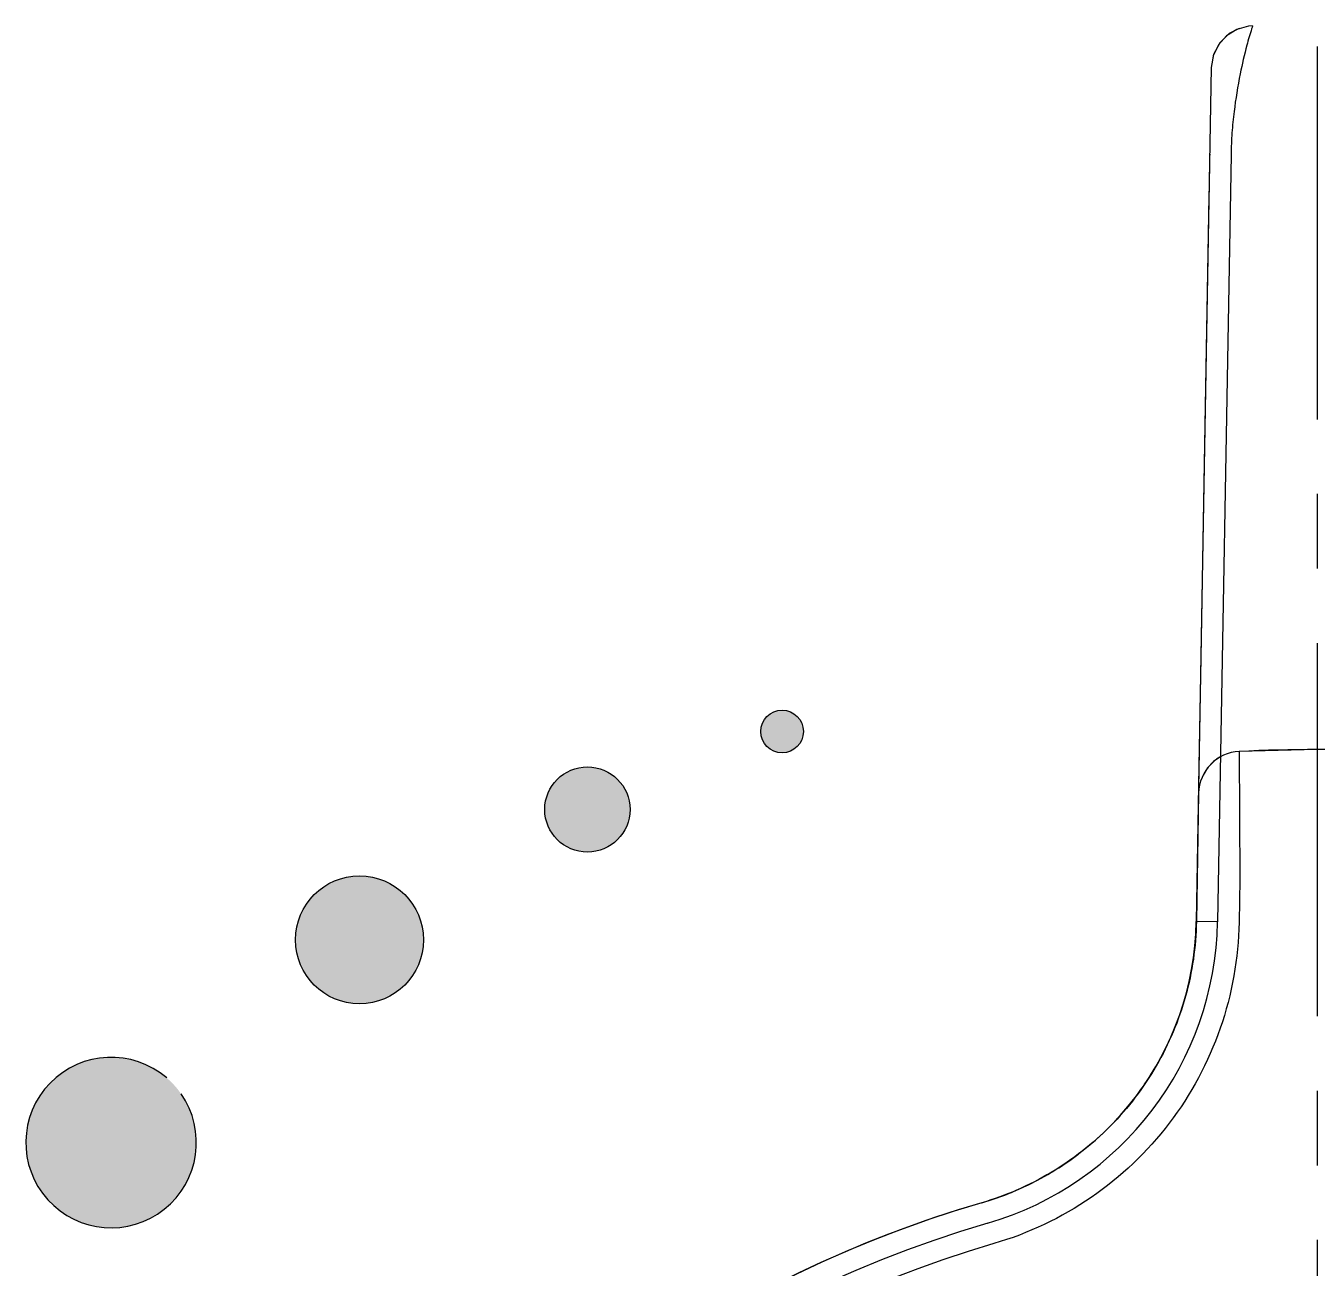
# Model space of a CAD drawing. Extents: x 9929 to 10523, y -3370 to -2950.
# Drawn here: x 10084.85 to 10115.14, y -3221.61 to -3192.46 of the extents above; entities that cross this region are included whole.
import ezdxf

# ---------------------------------------------------------------- set-up
doc = ezdxf.new("R2010")
doc.units = 0
doc.header["$LTSCALE"] = 7
doc.header["$MEASUREMENT"] = 0
doc.linetypes.add('CENTER', pattern=[2, 1.25, -0.25, 0.25, -0.25])
doc.layers.get('0').update_dxf_attribs({"color": 2, "linetype": 'CONTINUOUS'})
doc.layers.add('CL', color=1, linetype='CENTER')
doc.layers.add('Default', color=18, linetype='CONTINUOUS')

msp = doc.modelspace()

# ---------------------------------------------------------------- hatches: boundary and pattern name
at = {"layer": 'Default'}
for points in [[(10103.086, -3209.017), (10103.086, -3209.006), (10103.086, -3208.994), (10103.085, -3208.983), (10103.084, -3208.972), (10103.083, -3208.96), (10103.081, -3208.949), (10103.08, -3208.937), (10103.078, -3208.926), (10103.075, -3208.914), (10103.073, -3208.903), (10103.07, -3208.891), (10103.067, -3208.879), (10103.063, -3208.868), (10103.059, -3208.856), (10103.055, -3208.844), (10103.051, -3208.833), (10103.046, -3208.821), (10103.041, -3208.81), (10103.036, -3208.798), (10103.03, -3208.787), (10103.024, -3208.776), (10103.018, -3208.765), (10103.011, -3208.754), (10103.005, -3208.743), (10102.997, -3208.733), (10102.99, -3208.722), (10102.982, -3208.712), (10102.974, -3208.702), (10102.966, -3208.692), (10102.957, -3208.682), (10102.949, -3208.673), (10102.94, -3208.663), (10102.93, -3208.654), (10102.921, -3208.645), (10102.911, -3208.637), (10102.901, -3208.629), (10102.891, -3208.621), (10102.881, -3208.613), (10102.87, -3208.605), (10102.86, -3208.598), (10102.849, -3208.591), (10102.838, -3208.585), (10102.827, -3208.579), (10102.816, -3208.573), (10102.804, -3208.567), (10102.793, -3208.562), (10102.782, -3208.557), (10102.77, -3208.552), (10102.759, -3208.547), (10102.747, -3208.543), (10102.735, -3208.54), (10102.724, -3208.536), (10102.712, -3208.533), (10102.7, -3208.53), (10102.689, -3208.527), (10102.677, -3208.525), (10102.665, -3208.523), (10102.654, -3208.521), (10102.642, -3208.52), (10102.631, -3208.519), (10102.62, -3208.518), (10102.608, -3208.517), (10102.597, -3208.517), (10102.586, -3208.517), (10102.575, -3208.517), (10102.564, -3208.517), (10102.552, -3208.518), (10102.541, -3208.519), (10102.53, -3208.52), (10102.518, -3208.521), (10102.507, -3208.523), (10102.495, -3208.525), (10102.483, -3208.527), (10102.472, -3208.53), (10102.46, -3208.533), (10102.448, -3208.536), (10102.437, -3208.54), (10102.425, -3208.543), (10102.414, -3208.547), (10102.402, -3208.552), (10102.39, -3208.557), (10102.379, -3208.562), (10102.368, -3208.567), (10102.356, -3208.573), (10102.345, -3208.579), (10102.334, -3208.585), (10102.323, -3208.591), (10102.312, -3208.598), (10102.302, -3208.605), (10102.291, -3208.613), (10102.281, -3208.621), (10102.271, -3208.629), (10102.261, -3208.637), (10102.251, -3208.645), (10102.242, -3208.654), (10102.232, -3208.663), (10102.223, -3208.673), (10102.215, -3208.682), (10102.206, -3208.692), (10102.198, -3208.702), (10102.19, -3208.712), (10102.182, -3208.722), (10102.175, -3208.733), (10102.168, -3208.743), (10102.161, -3208.754), (10102.154, -3208.765), (10102.148, -3208.776), (10102.142, -3208.787), (10102.136, -3208.798), (10102.131, -3208.81), (10102.126, -3208.821), (10102.121, -3208.833), (10102.117, -3208.844), (10102.113, -3208.856), (10102.109, -3208.868), (10102.105, -3208.879), (10102.102, -3208.891), (10102.099, -3208.903), (10102.097, -3208.914), (10102.094, -3208.926), (10102.092, -3208.937), (10102.091, -3208.949), (10102.089, -3208.96), (10102.088, -3208.972), (10102.087, -3208.983), (10102.087, -3208.994), (10102.086, -3209.006), (10102.086, -3209.017), (10102.086, -3209.028), (10102.087, -3209.039), (10102.087, -3209.05), (10102.088, -3209.062), (10102.089, -3209.073), (10102.091, -3209.085), (10102.092, -3209.096), (10102.094, -3209.108), (10102.097, -3209.119), (10102.099, -3209.131), (10102.102, -3209.143), (10102.105, -3209.154), (10102.109, -3209.166), (10102.113, -3209.178), (10102.117, -3209.189), (10102.121, -3209.201), (10102.126, -3209.212), (10102.131, -3209.224), (10102.136, -3209.235), (10102.142, -3209.246), (10102.148, -3209.258), (10102.154, -3209.269), (10102.161, -3209.28), (10102.168, -3209.29), (10102.175, -3209.301), (10102.182, -3209.312), (10102.19, -3209.322), (10102.198, -3209.332), (10102.206, -3209.342), (10102.215, -3209.352), (10102.223, -3209.361), (10102.232, -3209.37), (10102.242, -3209.379), (10102.251, -3209.388), (10102.261, -3209.397), (10102.271, -3209.405), (10102.281, -3209.413), (10102.291, -3209.421), (10102.302, -3209.428), (10102.312, -3209.435), (10102.323, -3209.442), (10102.334, -3209.449), (10102.345, -3209.455), (10102.356, -3209.461), (10102.368, -3209.467), (10102.379, -3209.472), (10102.39, -3209.477), (10102.402, -3209.482), (10102.414, -3209.486), (10102.425, -3209.49), (10102.437, -3209.494), (10102.448, -3209.497), (10102.46, -3209.501), (10102.472, -3209.504), (10102.483, -3209.506), (10102.495, -3209.508), (10102.507, -3209.51), (10102.518, -3209.512), (10102.53, -3209.514), (10102.541, -3209.515), (10102.552, -3209.516), (10102.564, -3209.516), (10102.575, -3209.517), (10102.586, -3209.517), (10102.597, -3209.517), (10102.608, -3209.516), (10102.62, -3209.516), (10102.631, -3209.515), (10102.642, -3209.514), (10102.654, -3209.512), (10102.665, -3209.51), (10102.677, -3209.508), (10102.689, -3209.506), (10102.7, -3209.504), (10102.712, -3209.501), (10102.724, -3209.497), (10102.735, -3209.494), (10102.747, -3209.49), (10102.759, -3209.486), (10102.77, -3209.482), (10102.782, -3209.477), (10102.793, -3209.472), (10102.804, -3209.467), (10102.816, -3209.461), (10102.827, -3209.455), (10102.838, -3209.449), (10102.849, -3209.442), (10102.86, -3209.435), (10102.87, -3209.428), (10102.881, -3209.421), (10102.891, -3209.413), (10102.901, -3209.405), (10102.911, -3209.397), (10102.921, -3209.388), (10102.93, -3209.379), (10102.94, -3209.37), (10102.949, -3209.361), (10102.957, -3209.352), (10102.966, -3209.342), (10102.974, -3209.332), (10102.982, -3209.322), (10102.99, -3209.312), (10102.997, -3209.301), (10103.005, -3209.29), (10103.011, -3209.28), (10103.018, -3209.269), (10103.024, -3209.258), (10103.03, -3209.246), (10103.036, -3209.235), (10103.041, -3209.224), (10103.046, -3209.212), (10103.051, -3209.201), (10103.055, -3209.189), (10103.059, -3209.178), (10103.063, -3209.166), (10103.067, -3209.154), (10103.07, -3209.143), (10103.073, -3209.131), (10103.075, -3209.119), (10103.078, -3209.108), (10103.08, -3209.096), (10103.081, -3209.085), (10103.083, -3209.073), (10103.084, -3209.062), (10103.085, -3209.05), (10103.086, -3209.039), (10103.086, -3209.028)], [(10099.021, -3210.847), (10099.02, -3210.824), (10099.02, -3210.802), (10099.018, -3210.779), (10099.017, -3210.757), (10099.014, -3210.734), (10099.011, -3210.711), (10099.008, -3210.688), (10099.004, -3210.665), (10098.999, -3210.641), (10098.994, -3210.618), (10098.988, -3210.595), (10098.982, -3210.571), (10098.975, -3210.548), (10098.967, -3210.525), (10098.959, -3210.502), (10098.95, -3210.478), (10098.941, -3210.455), (10098.931, -3210.433), (10098.92, -3210.41), (10098.909, -3210.387), (10098.897, -3210.365), (10098.884, -3210.343), (10098.871, -3210.321), (10098.858, -3210.299), (10098.843, -3210.278), (10098.828, -3210.257), (10098.813, -3210.237), (10098.797, -3210.216), (10098.78, -3210.196), (10098.763, -3210.177), (10098.746, -3210.158), (10098.728, -3210.139), (10098.709, -3210.121), (10098.69, -3210.104), (10098.671, -3210.087), (10098.651, -3210.07), (10098.631, -3210.054), (10098.61, -3210.039), (10098.589, -3210.024), (10098.568, -3210.01), (10098.546, -3209.996), (10098.524, -3209.983), (10098.502, -3209.97), (10098.48, -3209.958), (10098.457, -3209.947), (10098.435, -3209.936), (10098.412, -3209.926), (10098.389, -3209.917), (10098.366, -3209.908), (10098.342, -3209.9), (10098.319, -3209.892), (10098.296, -3209.885), (10098.272, -3209.879), (10098.249, -3209.873), (10098.226, -3209.868), (10098.203, -3209.863), (10098.179, -3209.859), (10098.156, -3209.856), (10098.133, -3209.853), (10098.111, -3209.851), (10098.088, -3209.849), (10098.065, -3209.848), (10098.043, -3209.847), (10098.021, -3209.847), (10097.998, -3209.847), (10097.976, -3209.848), (10097.954, -3209.849), (10097.931, -3209.851), (10097.908, -3209.853), (10097.885, -3209.856), (10097.862, -3209.859), (10097.839, -3209.863), (10097.815, -3209.868), (10097.792, -3209.873), (10097.769, -3209.879), (10097.745, -3209.885), (10097.722, -3209.892), (10097.699, -3209.9), (10097.676, -3209.908), (10097.653, -3209.917), (10097.63, -3209.926), (10097.607, -3209.936), (10097.584, -3209.947), (10097.561, -3209.958), (10097.539, -3209.97), (10097.517, -3209.983), (10097.495, -3209.996), (10097.473, -3210.01), (10097.452, -3210.024), (10097.431, -3210.039), (10097.411, -3210.054), (10097.39, -3210.07), (10097.371, -3210.087), (10097.351, -3210.104), (10097.332, -3210.121), (10097.314, -3210.139), (10097.295, -3210.158), (10097.278, -3210.177), (10097.261, -3210.196), (10097.244, -3210.216), (10097.228, -3210.237), (10097.213, -3210.257), (10097.198, -3210.278), (10097.184, -3210.299), (10097.17, -3210.321), (10097.157, -3210.343), (10097.144, -3210.365), (10097.132, -3210.387), (10097.121, -3210.41), (10097.11, -3210.433), (10097.1, -3210.455), (10097.091, -3210.478), (10097.082, -3210.502), (10097.074, -3210.525), (10097.066, -3210.548), (10097.059, -3210.571), (10097.053, -3210.595), (10097.047, -3210.618), (10097.042, -3210.641), (10097.037, -3210.665), (10097.033, -3210.688), (10097.03, -3210.711), (10097.027, -3210.734), (10097.025, -3210.757), (10097.023, -3210.779), (10097.022, -3210.802), (10097.021, -3210.824), (10097.021, -3210.847), (10097.021, -3210.869), (10097.022, -3210.891), (10097.023, -3210.914), (10097.025, -3210.936), (10097.027, -3210.959), (10097.03, -3210.982), (10097.033, -3211.005), (10097.037, -3211.029), (10097.042, -3211.052), (10097.047, -3211.075), (10097.053, -3211.098), (10097.059, -3211.122), (10097.066, -3211.145), (10097.074, -3211.168), (10097.082, -3211.192), (10097.091, -3211.215), (10097.1, -3211.238), (10097.11, -3211.261), (10097.121, -3211.283), (10097.132, -3211.306), (10097.144, -3211.328), (10097.157, -3211.35), (10097.17, -3211.372), (10097.184, -3211.394), (10097.198, -3211.415), (10097.213, -3211.436), (10097.228, -3211.457), (10097.244, -3211.477), (10097.261, -3211.497), (10097.278, -3211.516), (10097.295, -3211.535), (10097.314, -3211.554), (10097.332, -3211.572), (10097.351, -3211.589), (10097.371, -3211.606), (10097.39, -3211.623), (10097.411, -3211.639), (10097.431, -3211.654), (10097.452, -3211.669), (10097.473, -3211.684), (10097.495, -3211.697), (10097.517, -3211.71), (10097.539, -3211.723), (10097.561, -3211.735), (10097.584, -3211.746), (10097.607, -3211.757), (10097.63, -3211.767), (10097.653, -3211.776), (10097.676, -3211.785), (10097.699, -3211.793), (10097.722, -3211.801), (10097.745, -3211.808), (10097.769, -3211.814), (10097.792, -3211.82), (10097.815, -3211.825), (10097.839, -3211.83), (10097.862, -3211.834), (10097.885, -3211.837), (10097.908, -3211.84), (10097.931, -3211.843), (10097.954, -3211.844), (10097.976, -3211.846), (10097.998, -3211.846), (10098.021, -3211.847), (10098.043, -3211.846), (10098.065, -3211.846), (10098.088, -3211.844), (10098.111, -3211.843), (10098.133, -3211.84), (10098.156, -3211.837), (10098.179, -3211.834), (10098.203, -3211.83), (10098.226, -3211.825), (10098.249, -3211.82), (10098.272, -3211.814), (10098.296, -3211.808), (10098.319, -3211.801), (10098.342, -3211.793), (10098.366, -3211.785), (10098.389, -3211.776), (10098.412, -3211.767), (10098.435, -3211.757), (10098.457, -3211.746), (10098.48, -3211.735), (10098.502, -3211.723), (10098.524, -3211.71), (10098.546, -3211.697), (10098.568, -3211.684), (10098.589, -3211.669), (10098.61, -3211.654), (10098.631, -3211.639), (10098.651, -3211.623), (10098.671, -3211.606), (10098.69, -3211.589), (10098.709, -3211.572), (10098.728, -3211.554), (10098.746, -3211.535), (10098.763, -3211.516), (10098.78, -3211.497), (10098.797, -3211.477), (10098.813, -3211.457), (10098.828, -3211.436), (10098.843, -3211.415), (10098.858, -3211.394), (10098.871, -3211.372), (10098.884, -3211.35), (10098.897, -3211.328), (10098.909, -3211.306), (10098.92, -3211.283), (10098.931, -3211.261), (10098.941, -3211.238), (10098.95, -3211.215), (10098.959, -3211.192), (10098.967, -3211.168), (10098.975, -3211.145), (10098.982, -3211.122), (10098.988, -3211.098), (10098.994, -3211.075), (10098.999, -3211.052), (10099.004, -3211.029), (10099.008, -3211.005), (10099.011, -3210.982), (10099.014, -3210.959), (10099.017, -3210.936), (10099.018, -3210.914), (10099.02, -3210.891), (10099.02, -3210.869)], [(10094.176, -3213.905), (10094.176, -3213.872), (10094.175, -3213.839), (10094.173, -3213.805), (10094.17, -3213.771), (10094.166, -3213.736), (10094.162, -3213.702), (10094.157, -3213.667), (10094.151, -3213.633), (10094.144, -3213.598), (10094.136, -3213.563), (10094.128, -3213.528), (10094.118, -3213.493), (10094.108, -3213.458), (10094.096, -3213.423), (10094.084, -3213.388), (10094.071, -3213.353), (10094.057, -3213.319), (10094.041, -3213.284), (10094.025, -3213.25), (10094.008, -3213.217), (10093.991, -3213.183), (10093.972, -3213.15), (10093.952, -3213.117), (10093.932, -3213.085), (10093.91, -3213.053), (10093.888, -3213.021), (10093.865, -3212.99), (10093.841, -3212.96), (10093.816, -3212.93), (10093.79, -3212.901), (10093.764, -3212.873), (10093.737, -3212.845), (10093.709, -3212.818), (10093.68, -3212.791), (10093.651, -3212.766), (10093.621, -3212.741), (10093.591, -3212.717), (10093.56, -3212.694), (10093.529, -3212.671), (10093.497, -3212.65), (10093.464, -3212.629), (10093.432, -3212.61), (10093.399, -3212.591), (10093.365, -3212.573), (10093.331, -3212.556), (10093.297, -3212.54), (10093.263, -3212.525), (10093.228, -3212.511), (10093.193, -3212.498), (10093.159, -3212.485), (10093.124, -3212.474), (10093.089, -3212.463), (10093.054, -3212.454), (10093.019, -3212.445), (10092.984, -3212.437), (10092.949, -3212.431), (10092.914, -3212.425), (10092.88, -3212.419), (10092.845, -3212.415), (10092.811, -3212.412), (10092.777, -3212.409), (10092.743, -3212.407), (10092.709, -3212.406), (10092.676, -3212.405), (10092.643, -3212.406), (10092.609, -3212.407), (10092.575, -3212.409), (10092.541, -3212.412), (10092.507, -3212.415), (10092.473, -3212.419), (10092.438, -3212.425), (10092.403, -3212.431), (10092.368, -3212.437), (10092.333, -3212.445), (10092.298, -3212.454), (10092.263, -3212.463), (10092.228, -3212.474), (10092.193, -3212.485), (10092.159, -3212.498), (10092.124, -3212.511), (10092.089, -3212.525), (10092.055, -3212.54), (10092.021, -3212.556), (10091.987, -3212.573), (10091.954, -3212.591), (10091.92, -3212.61), (10091.888, -3212.629), (10091.855, -3212.65), (10091.823, -3212.671), (10091.792, -3212.694), (10091.761, -3212.717), (10091.731, -3212.741), (10091.701, -3212.766), (10091.672, -3212.791), (10091.643, -3212.818), (10091.615, -3212.845), (10091.588, -3212.873), (10091.562, -3212.901), (10091.536, -3212.93), (10091.512, -3212.96), (10091.488, -3212.99), (10091.464, -3213.021), (10091.442, -3213.053), (10091.421, -3213.085), (10091.4, -3213.117), (10091.38, -3213.15), (10091.361, -3213.183), (10091.344, -3213.217), (10091.327, -3213.25), (10091.311, -3213.284), (10091.296, -3213.319), (10091.281, -3213.353), (10091.268, -3213.388), (10091.256, -3213.423), (10091.244, -3213.458), (10091.234, -3213.493), (10091.224, -3213.528), (10091.216, -3213.563), (10091.208, -3213.598), (10091.201, -3213.633), (10091.195, -3213.667), (10091.19, -3213.702), (10091.186, -3213.736), (10091.182, -3213.771), (10091.179, -3213.805), (10091.178, -3213.839), (10091.176, -3213.872), (10091.176, -3213.905), (10091.176, -3213.939), (10091.178, -3213.972), (10091.179, -3214.006), (10091.182, -3214.04), (10091.186, -3214.075), (10091.19, -3214.109), (10091.195, -3214.144), (10091.201, -3214.178), (10091.208, -3214.213), (10091.216, -3214.248), (10091.224, -3214.283), (10091.234, -3214.318), (10091.244, -3214.353), (10091.256, -3214.388), (10091.268, -3214.423), (10091.281, -3214.458), (10091.296, -3214.492), (10091.311, -3214.526), (10091.327, -3214.561), (10091.344, -3214.594), (10091.361, -3214.628), (10091.38, -3214.661), (10091.4, -3214.694), (10091.421, -3214.726), (10091.442, -3214.758), (10091.464, -3214.79), (10091.488, -3214.821), (10091.512, -3214.851), (10091.536, -3214.881), (10091.562, -3214.91), (10091.588, -3214.938), (10091.615, -3214.966), (10091.643, -3214.993), (10091.672, -3215.02), (10091.701, -3215.045), (10091.731, -3215.07), (10091.761, -3215.094), (10091.792, -3215.117), (10091.823, -3215.14), (10091.855, -3215.161), (10091.888, -3215.182), (10091.92, -3215.201), (10091.954, -3215.22), (10091.987, -3215.238), (10092.021, -3215.255), (10092.055, -3215.271), (10092.089, -3215.286), (10092.124, -3215.3), (10092.159, -3215.313), (10092.193, -3215.326), (10092.228, -3215.337), (10092.263, -3215.348), (10092.298, -3215.357), (10092.333, -3215.366), (10092.368, -3215.374), (10092.403, -3215.38), (10092.438, -3215.386), (10092.473, -3215.392), (10092.507, -3215.396), (10092.541, -3215.399), (10092.575, -3215.402), (10092.609, -3215.404), (10092.643, -3215.405), (10092.676, -3215.405), (10092.709, -3215.405), (10092.743, -3215.404), (10092.777, -3215.402), (10092.811, -3215.399), (10092.845, -3215.396), (10092.88, -3215.392), (10092.914, -3215.386), (10092.949, -3215.38), (10092.984, -3215.374), (10093.019, -3215.366), (10093.054, -3215.357), (10093.089, -3215.348), (10093.124, -3215.337), (10093.159, -3215.326), (10093.193, -3215.313), (10093.228, -3215.3), (10093.263, -3215.286), (10093.297, -3215.271), (10093.331, -3215.255), (10093.365, -3215.238), (10093.399, -3215.22), (10093.432, -3215.201), (10093.464, -3215.182), (10093.497, -3215.161), (10093.529, -3215.14), (10093.56, -3215.117), (10093.591, -3215.094), (10093.621, -3215.07), (10093.651, -3215.045), (10093.68, -3215.02), (10093.709, -3214.993), (10093.737, -3214.966), (10093.764, -3214.938), (10093.79, -3214.91), (10093.816, -3214.881), (10093.841, -3214.851), (10093.865, -3214.821), (10093.888, -3214.79), (10093.91, -3214.758), (10093.932, -3214.726), (10093.952, -3214.694), (10093.972, -3214.661), (10093.991, -3214.628), (10094.008, -3214.594), (10094.025, -3214.561), (10094.041, -3214.526), (10094.057, -3214.492), (10094.071, -3214.458), (10094.084, -3214.423), (10094.096, -3214.388), (10094.108, -3214.353), (10094.118, -3214.318), (10094.128, -3214.283), (10094.136, -3214.248), (10094.144, -3214.213), (10094.151, -3214.178), (10094.157, -3214.144), (10094.162, -3214.109), (10094.166, -3214.075), (10094.17, -3214.04), (10094.173, -3214.006), (10094.175, -3213.972), (10094.176, -3213.939)], [(10088.851, -3218.66), (10088.851, -3218.616), (10088.849, -3218.571), (10088.847, -3218.526), (10088.843, -3218.481), (10088.838, -3218.435), (10088.833, -3218.389), (10088.826, -3218.343), (10088.818, -3218.296), (10088.809, -3218.25), (10088.798, -3218.203), (10088.787, -3218.157), (10088.774, -3218.11), (10088.76, -3218.063), (10088.745, -3218.017), (10088.728, -3217.97), (10088.711, -3217.924), (10088.692, -3217.878), (10088.672, -3217.832), (10088.65, -3217.787), (10088.628, -3217.742), (10088.604, -3217.697), (10088.579, -3217.653), (10088.553, -3217.609), (10088.525, -3217.566), (10088.496, -3217.523), (10088.467, -3217.481), (10088.436, -3217.44), (10088.404, -3217.4), (10088.371, -3217.36), (10088.337, -3217.321), (10088.301, -3217.283), (10088.265, -3217.246), (10088.228, -3217.21), (10088.19, -3217.175), (10088.151, -3217.141), (10088.112, -3217.108), (10088.071, -3217.076), (10088.03, -3217.045), (10087.988, -3217.015), (10087.946, -3216.986), (10087.902, -3216.959), (10087.859, -3216.933), (10087.814, -3216.908), (10087.77, -3216.884), (10087.725, -3216.861), (10087.679, -3216.84), (10087.633, -3216.82), (10087.587, -3216.801), (10087.541, -3216.783), (10087.495, -3216.767), (10087.448, -3216.751), (10087.401, -3216.737), (10087.355, -3216.725), (10087.308, -3216.713), (10087.262, -3216.703), (10087.215, -3216.694), (10087.169, -3216.686), (10087.122, -3216.679), (10087.077, -3216.673), (10087.031, -3216.668), (10086.985, -3216.665), (10086.94, -3216.662), (10086.895, -3216.661), (10086.851, -3216.66), (10086.807, -3216.661), (10086.762, -3216.662), (10086.717, -3216.665), (10086.671, -3216.668), (10086.626, -3216.673), (10086.58, -3216.679), (10086.534, -3216.686), (10086.487, -3216.694), (10086.441, -3216.703), (10086.394, -3216.713), (10086.347, -3216.725), (10086.301, -3216.737), (10086.254, -3216.751), (10086.208, -3216.767), (10086.161, -3216.783), (10086.115, -3216.801), (10086.069, -3216.82), (10086.023, -3216.84), (10085.978, -3216.861), (10085.933, -3216.884), (10085.888, -3216.908), (10085.844, -3216.933), (10085.8, -3216.959), (10085.757, -3216.986), (10085.714, -3217.015), (10085.672, -3217.045), (10085.631, -3217.076), (10085.591, -3217.108), (10085.551, -3217.141), (10085.512, -3217.175), (10085.474, -3217.21), (10085.437, -3217.246), (10085.401, -3217.283), (10085.366, -3217.321), (10085.331, -3217.36), (10085.298, -3217.4), (10085.266, -3217.44), (10085.235, -3217.481), (10085.206, -3217.523), (10085.177, -3217.566), (10085.15, -3217.609), (10085.123, -3217.653), (10085.098, -3217.697), (10085.075, -3217.742), (10085.052, -3217.787), (10085.031, -3217.832), (10085.01, -3217.878), (10084.992, -3217.924), (10084.974, -3217.97), (10084.957, -3218.017), (10084.942, -3218.063), (10084.928, -3218.11), (10084.916, -3218.157), (10084.904, -3218.203), (10084.894, -3218.25), (10084.884, -3218.296), (10084.876, -3218.343), (10084.87, -3218.389), (10084.864, -3218.435), (10084.859, -3218.481), (10084.856, -3218.526), (10084.853, -3218.571), (10084.852, -3218.616), (10084.851, -3218.66), (10084.852, -3218.705), (10084.853, -3218.749), (10084.856, -3218.795), (10084.859, -3218.84), (10084.864, -3218.886), (10084.87, -3218.932), (10084.876, -3218.978), (10084.884, -3219.024), (10084.894, -3219.071), (10084.904, -3219.117), (10084.916, -3219.164), (10084.928, -3219.211), (10084.942, -3219.257), (10084.957, -3219.304), (10084.974, -3219.35), (10084.992, -3219.396), (10085.01, -3219.442), (10085.031, -3219.488), (10085.052, -3219.534), (10085.075, -3219.579), (10085.098, -3219.624), (10085.123, -3219.668), (10085.15, -3219.712), (10085.177, -3219.755), (10085.206, -3219.797), (10085.235, -3219.839), (10085.266, -3219.88), (10085.298, -3219.921), (10085.331, -3219.961), (10085.366, -3219.999), (10085.401, -3220.037), (10085.437, -3220.074), (10085.474, -3220.111), (10085.512, -3220.146), (10085.551, -3220.18), (10085.591, -3220.213), (10085.631, -3220.245), (10085.672, -3220.276), (10085.714, -3220.306), (10085.757, -3220.334), (10085.8, -3220.362), (10085.844, -3220.388), (10085.888, -3220.413), (10085.933, -3220.437), (10085.978, -3220.459), (10086.023, -3220.481), (10086.069, -3220.501), (10086.115, -3220.52), (10086.161, -3220.537), (10086.208, -3220.554), (10086.254, -3220.569), (10086.301, -3220.583), (10086.347, -3220.596), (10086.394, -3220.607), (10086.441, -3220.618), (10086.487, -3220.627), (10086.534, -3220.635), (10086.58, -3220.642), (10086.626, -3220.648), (10086.671, -3220.652), (10086.717, -3220.656), (10086.762, -3220.658), (10086.807, -3220.66), (10086.851, -3220.66), (10086.895, -3220.66), (10086.94, -3220.658), (10086.985, -3220.656), (10087.031, -3220.652), (10087.077, -3220.648), (10087.122, -3220.642), (10087.169, -3220.635), (10087.215, -3220.627), (10087.262, -3220.618), (10087.308, -3220.607), (10087.355, -3220.596), (10087.401, -3220.583), (10087.448, -3220.569), (10087.495, -3220.554), (10087.541, -3220.537), (10087.587, -3220.52), (10087.633, -3220.501), (10087.679, -3220.481), (10087.725, -3220.459), (10087.77, -3220.437), (10087.814, -3220.413), (10087.859, -3220.388), (10087.902, -3220.362), (10087.946, -3220.334), (10087.988, -3220.306), (10088.03, -3220.276), (10088.071, -3220.245), (10088.112, -3220.213), (10088.151, -3220.18), (10088.19, -3220.146), (10088.228, -3220.111), (10088.265, -3220.074), (10088.301, -3220.037), (10088.337, -3219.999), (10088.371, -3219.961), (10088.404, -3219.921), (10088.436, -3219.88), (10088.467, -3219.839), (10088.496, -3219.797), (10088.525, -3219.755), (10088.553, -3219.712), (10088.579, -3219.668), (10088.604, -3219.624), (10088.628, -3219.579), (10088.65, -3219.534), (10088.672, -3219.488), (10088.692, -3219.442), (10088.711, -3219.396), (10088.728, -3219.35), (10088.745, -3219.304), (10088.76, -3219.257), (10088.774, -3219.211), (10088.787, -3219.164), (10088.798, -3219.117), (10088.809, -3219.071), (10088.818, -3219.024), (10088.826, -3218.978), (10088.833, -3218.932), (10088.838, -3218.886), (10088.843, -3218.84), (10088.847, -3218.795), (10088.849, -3218.749), (10088.851, -3218.705)]]:
    msp.add_hatch(color=1, dxfattribs=at).paths.add_polyline_path(points, flags=0)

# ---------------------------------------------------------------- linework, layer by layer
at = {"color": 7, "linetype": 'Continuous'}
for p, q in [((10113.309, -3192.53), (10113.074, -3192.645)), ((10113.622, -3192.464), (10113.523, -3192.471)), ((10113.622, -3192.464), (10113.622, -3192.464)), ((10112.849, -3192.864), (10112.703, -3193.14)), ((10113.074, -3192.645), (10112.849, -3192.864)), ((10112.703, -3193.14), (10112.65, -3193.443)), ((10112.65, -3193.444), (10112.301, -3213.477)), ((10115.135, -3194.444), (10115.135, -3197.444)), ((10113.115, -3195.482), (10112.8, -3213.485)), ((10112.597, -3196.463), (10112.488, -3202.73)), ((10112.488, -3202.73), (10112.409, -3207.278)), ((10112.409, -3207.278), (10112.364, -3209.831)), ((10115.134, -3209.441), (10113.308, -3209.486)), ((10113.308, -3209.486), (10113.321, -3212.489)), ((10112.364, -3209.831), (10112.301, -3213.477)), ((10112.567, -3209.87), (10112.459, -3210.043)), ((10112.356, -3210.468), (10112.304, -3213.475)), ((10113.321, -3212.489), (10113.304, -3213.493)), ((10112.8, -3213.485), (10112.301, -3213.477))]:
    msp.add_line(p, q, dxfattribs=at)
for points in [[(10113.523, -3192.471), (10113.249, -3192.547), (10113.008, -3192.697), (10112.818, -3192.909), (10112.695, -3193.165), (10112.65, -3193.446)], [(10112.876, -3209.607), (10112.708, -3209.723), (10112.567, -3209.87)]]:
    msp.add_lwpolyline(points, dxfattribs=at)
for centre, radius, start, end in [((10113.356, -3210.485), 1, 92.788, 178.9974), ((10115.136, -3246.943), 37.501, 87.2072, 92.7948), ((10105.302, -3213.355), 7, 286.3089, 359.0028), ((10105.302, -3213.355), 7.499, 286.3089, 359.0028), ((10105.211, -3213.339), 7.095, 348.6237, 358.9012), ((10105.341, -3213.367), 6.961, 338.198, 346.4905), ((10105.279, -3213.352), 7.025, 346.4892, 348.6179), ((10105.308, -3213.355), 6.996, 335.7476, 338.2065), ((10105.326, -3213.364), 6.976, 327.7972, 335.7532), ((10105.297, -3213.346), 7.01, 324.4833, 327.7969), ((10105.286, -3213.338), 7.024, 317.4224, 324.4851), ((10105.318, -3213.367), 6.981, 313.0557, 317.4207), ((10105.309, -3213.36), 6.993, 301.9409, 307.0161), ((10105.316, -3213.371), 6.979, 296.6185, 301.9372), ((10105.307, -3213.361), 6.992, 286.3129, 294.3407), ((10105.293, -3213.327), 7.028, 294.3314, 296.6262), ((10115.132, -3246.946), 28, 106.3112, 0.0004), ((10115.134, -3246.943), 27.998, 106.3092, 180.0026), ((10115.132, -3246.946), 27.5, 106.3112, 359.9984), ((10115.134, -3246.943), 26.998, 106.3092, 270.0038)]:
    msp.add_arc(centre, radius, start, end, dxfattribs=at)
for points, knots in [([(10113.599, -3192.533), (10113.558, -3192.66), (10113.457, -3193.01), (10113.309, -3193.656), (10113.196, -3194.343), (10113.133, -3194.976), (10113.118, -3195.312), (10113.115, -3195.482)], [0, 0, 0, 0, 0.133617, 0.364, 0.66345, 0.829346, 1, 1, 1, 1]), ([(10113.622, -3192.464), (10113.621, -3192.465), (10113.62, -3192.472), (10113.614, -3192.484), (10113.607, -3192.506), (10113.602, -3192.523), (10113.599, -3192.533)], [0, 0, 0, 0, 0.07225, 0.263534, 0.573103, 1, 1, 1, 1]), ([(10112.615, -3195.473), (10112.612, -3195.638), (10112.606, -3195.968), (10112.6, -3196.298), (10112.597, -3196.463)], [0, 0, 0, 0, 0.499994, 1, 1, 1, 1]), ([(10112.304, -3213.475), (10112.293, -3214.066), (10112.122, -3215.249), (10111.428, -3216.899), (10110.342, -3218.322), (10108.934, -3219.427), (10107.838, -3219.906), (10107.271, -3220.071)], [0, 0, 0, 0, 0.2, 0.4, 0.6, 0.8, 1, 1, 1, 1]), ([(10113.304, -3213.493), (10113.288, -3214.335), (10112.99, -3216.026), (10111.772, -3218.288), (10109.913, -3220.059), (10108.36, -3220.795), (10107.552, -3221.031)], [0, 0, 0, 0, 0.250016, 0.500004, 0.749995, 1, 1, 1, 1])]:
    msp.add_open_spline(points, degree=3, knots=knots, dxfattribs=at)
at = {"layer": 'CL'}
msp.add_line((10115.135, -3178.945), (10115.135, -3316.892), dxfattribs=at)
at = {"layer": 'Default', "color": 1}
for centre, radius in [((10102.586, -3209.017), 0.5), ((10098.021, -3210.847), 1), ((10092.676, -3213.905), 1.5)]:
    msp.add_circle(centre, radius, dxfattribs=at)
msp.add_arc((10086.851, -3218.66), 2, 49.3147, 34.9532, dxfattribs=at)

doc.saveas('drawing.dxf')
